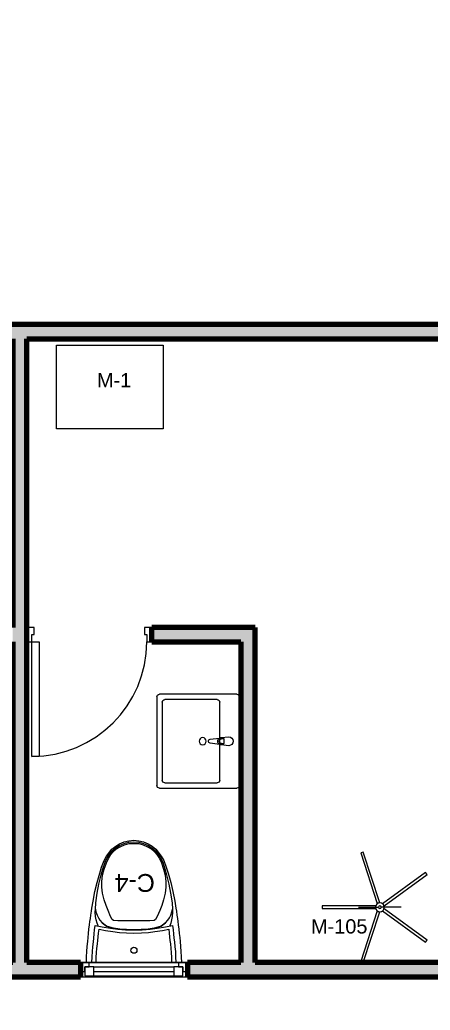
# Model space of a CAD drawing. Header units: metres. Extents: x 501.6 to 576.9, y -200.7 to -181.9.
# Drawn here: x 563.93 to 566.23, y -193.02 to -187.46 of the extents above; entities that cross this region are included whole.
import ezdxf
from ezdxf.enums import TextEntityAlignment as Align

# ---------------------------------------------------------------- set-up
doc = ezdxf.new("R2010")
doc.units = ezdxf.units.M
doc.header["$MEASUREMENT"] = 0
doc.set_wipeout_variables(frame=1)
doc.linetypes.add('Wipeout_Contour', pattern=[1, 0, -1])
for name, color, linetype in [('ARQ _ Cota - Parcial Exterior.Consultorio', 7, 'Continuous'), ('CER _ Estructura Metalica Tubo de FE LAC  21_2_X1_16_.Cerco', 7, 'Continuous'), ('EQP _ Sanitarios.Residencia', 7, 'Continuous'), ('Puertas ArchiCAD', 7, 'Continuous'), ('Structural - Bearing', 7, 'Continuous')]:
    doc.layers.add(name, color=color, linetype=linetype)
for name, color, linetype, lineweight, true_color in [('ARQ _ Cota - Parcial Exterior.Consultorio_Pluma_Nº__106', 171, 'Continuous', 15, 0xaaaaff), ('CER _ Estructura Metalica Tubo de FE LAC  21_2_X1_16_.Cerco_Pluma_Nº__75', 7, 'Continuous', 20, 0x405cbf), ('EQP _ Sanitarios.Residencia_Pluma_Nº__115', 7, 'Continuous', 13, 0xff66ff), ('EQUIPAMIENTO_Pluma_Nº__111', 7, 'Continuous', 15, 0xccccff), ('Interior - Furniture _Pluma_Nº__91', 171, 'Continuous', 13, 0xaaaaff), ('Structural - Bearing_Pluma_Nº__106', 171, 'Continuous', 15, 0xaaaaff), ('Ventanas ArchiCAD_Pluma_Nº__63', 7, 'Continuous', 20, 0xff9955)]:
    doc.layers.add(name, color=color, linetype=linetype, lineweight=lineweight, true_color=true_color)
for name, color, linetype, lineweight in [('ARQ _ Cota - Parcial Exterior.Consultorio_Pluma_Nº__15', 214, 'Continuous', 25), ('ARQ _ Cota - Parcial Exterior.Consultorio_Pluma_Nº__43', 5, 'Continuous', 0), ('Puertas ArchiCAD_Pluma_Nº__2', 8, 'Continuous', 0), ('Puertas ArchiCAD_Pluma_Nº__23', 5, 'Continuous', 9), ('Puertas ArchiCAD_Pluma_Nº__27', 7, 'Continuous', 70), ('Puertas ArchiCAD_Pluma_Nº__3', 5, 'Continuous', 15), ('Structural - Bearing_Pluma_Nº__27', 7, 'Continuous', 70)]:
    doc.layers.add(name, color=color, linetype=linetype, lineweight=lineweight)
doc.layers.add('PDF2_Text', color=7, linetype='Continuous', true_color=0xff0080)
doc.styles.add('Estilo_Generado_1', font='swissel.ttf')
doc.styles.add('Estilo_Generado_2', font='GOTHICB.TTF')
doc.styles.add('PDF Arial', font='arial.ttf')
doc.dimstyles.new('Estilo_Generado__1', dxfattribs={"dimtxt": 0.2, "dimasz": 0.076, "dimexe": 0.18, "dimexo": 0.3, "dimgap": 0.09, "dimtad": 0, "dimtih": 1, "dimtoh": 1, "dimzin": 0, "dimdsep": 46, "dimtxsty": 'Estilo_Generado_2', "dimblk": 'ARROWHEAD_2', "dimblk1": 'ARROWHEAD_2', "dimblk2": 'ARROWHEAD_2', "dimcen": 0.09, "dimclrd": 171, "dimclre": 171, "dimclrt": 214, "dimazin": 0, "dimtfac": 1, "dimtdec": 4, "dimtmove": 0, "dimatfit": 3, "dimfxl": 1, "dimtolj": 1, "dimtzin": 0, "dimarcsym": 0})

# ---------------------------------------------------------------- blocks, each defined once
blk = doc.blocks.new('INODORO DE CERAMICA O LOZA VITRIFICADA DE TANQUE BAJO')
at = {"color": 254, "linetype": 'Wipeout_Contour', "lineweight": 0, "ltscale": 36.926827}
blk.add_wipeout([(0.5334, 0.6858), (0.5325, 0.6535), (0.5309, 0.6236), (0.5285, 0.597), (0.526, 0.5687), (0.5236, 0.5464), (0.5214, 0.5226), (0.519, 0.4991), (0.5158, 0.4754), (0.5131, 0.4552), (0.511, 0.4389), (0.5084, 0.4211), (0.5052, 0.3987), (0.5026, 0.3809), (0.4961, 0.3414), (0.4861, 0.2884), (0.4735, 0.2372), (0.4583, 0.1851), (0.4479, 0.1507), (0.4339, 0.1135), (0.4205, 0.0894), (0.4035, 0.0661), (0.3897, 0.0503), (0.3688, 0.0326), (0.3472, 0.0201), (0.3215, 0.0089), (0.2951, 0.0029), (0.2667, 0), (0.2383, 0.0029), (0.2119, 0.0089), (0.1862, 0.0201), (0.1646, 0.0326), (0.1437, 0.0503), (0.1299, 0.0661), (0.1129, 0.0894), (0.0995, 0.1135), (0.0855, 0.1507), (0.0751, 0.1851), (0.0599, 0.2372), (0.0473, 0.2884), (0.0373, 0.3414), (0.0308, 0.3809), (0.0282, 0.3987), (0.025, 0.4211), (0.0224, 0.4389), (0.0203, 0.4552), (0.0176, 0.4754), (0.0144, 0.4991), (0.012, 0.5226), (0.0098, 0.5464), (0.0074, 0.5687), (0.0049, 0.597), (0.0025, 0.6236), (0.0009, 0.6535), (0, 0.6858), (0.2667, 0.6858)], dxfattribs=at).dxf.layer = 'EQP _ Sanitarios.Residencia'
at = {"layer": 'EQP _ Sanitarios.Residencia_Pluma_Nº__115', "color": 211, "linetype": 'Continuous', "lineweight": 13, "true_color": 0xff66ff}
for p, q in [((0, 0.6858), (0.2667, 0.6858)), ((0.0009, 0.6535), (0, 0.6858)), ((0.2667, 0.6858), (0.5334, 0.6858)), ((0.5334, 0.6858), (0.5325, 0.6535)), ((0.0025, 0.6236), (0.0009, 0.6535)), ((0.0049, 0.597), (0.0025, 0.6236)), ((0.5309, 0.6236), (0.5285, 0.597)), ((0.5325, 0.6535), (0.5309, 0.6236)), ((0.0074, 0.5687), (0.0049, 0.597)), ((0.0098, 0.5464), (0.0074, 0.5687)), ((0.526, 0.5687), (0.5236, 0.5464)), ((0.5285, 0.597), (0.526, 0.5687)), ((0.012, 0.5226), (0.0098, 0.5464)), ((0.0144, 0.4991), (0.012, 0.5226)), ((0.5214, 0.5226), (0.519, 0.4991)), ((0.5236, 0.5464), (0.5214, 0.5226)), ((0.0176, 0.4754), (0.0144, 0.4991)), ((0.0203, 0.4552), (0.0176, 0.4754)), ((0.0224, 0.4389), (0.0203, 0.4552)), ((0.5131, 0.4552), (0.511, 0.4389)), ((0.5158, 0.4754), (0.5131, 0.4552)), ((0.519, 0.4991), (0.5158, 0.4754)), ((0.025, 0.4211), (0.0224, 0.4389)), ((0.0282, 0.3987), (0.025, 0.4211)), ((0.0308, 0.3809), (0.0282, 0.3987)), ((0.5052, 0.3987), (0.5026, 0.3809)), ((0.5084, 0.4211), (0.5052, 0.3987)), ((0.511, 0.4389), (0.5084, 0.4211)), ((0.0373, 0.3414), (0.0308, 0.3809)), ((0.0473, 0.2884), (0.0373, 0.3414)), ((0.4961, 0.3414), (0.4861, 0.2884)), ((0.5026, 0.3809), (0.4961, 0.3414)), ((0.0599, 0.2372), (0.0473, 0.2884)), ((0.4861, 0.2884), (0.4735, 0.2372)), ((0.0751, 0.1851), (0.0599, 0.2372)), ((0.4735, 0.2372), (0.4583, 0.1851)), ((0.0855, 0.1507), (0.0751, 0.1851)), ((0.4583, 0.1851), (0.4479, 0.1507)), ((0.0995, 0.1135), (0.0855, 0.1507)), ((0.1129, 0.0894), (0.0995, 0.1135)), ((0.4339, 0.1135), (0.4205, 0.0894)), ((0.4479, 0.1507), (0.4339, 0.1135)), ((0.1299, 0.0661), (0.1129, 0.0894)), ((0.1437, 0.0503), (0.1299, 0.0661)), ((0.4035, 0.0661), (0.3897, 0.0503)), ((0.4205, 0.0894), (0.4035, 0.0661)), ((0.1646, 0.0326), (0.1437, 0.0503)), ((0.1862, 0.0201), (0.1646, 0.0326)), ((0.2119, 0.0089), (0.1862, 0.0201)), ((0.2383, 0.0029), (0.2119, 0.0089)), ((0.2667, 0), (0.2383, 0.0029)), ((0.2951, 0.0029), (0.2667, 0)), ((0.3215, 0.0089), (0.2951, 0.0029)), ((0.3472, 0.0201), (0.3215, 0.0089)), ((0.3688, 0.0326), (0.3472, 0.0201)), ((0.3897, 0.0503), (0.3688, 0.0326))]:
    blk.add_line(p, q, dxfattribs=at)
at = {"color": 254, "linetype": 'Wipeout_Contour', "lineweight": 0, "ltscale": 31.805276}
blk.add_wipeout([(0.308, 0.5015), (0.346, 0.4985), (0.3813, 0.494), (0.4201, 0.4828), (0.4438, 0.4644), (0.4572, 0.4489), (0.4658, 0.4358), (0.4732, 0.421), (0.4797, 0.4018), (0.4829, 0.3861), (0.4806, 0.3506), (0.4724, 0.2976), (0.4626, 0.2464), (0.45, 0.1943), (0.4406, 0.1599), (0.4285, 0.1227), (0.4166, 0.0985), (0.4017, 0.0753), (0.3897, 0.0613), (0.3681, 0.0418), (0.3472, 0.0292), (0.3215, 0.0181), (0.2951, 0.0106), (0.2667, 0.0092), (0.2383, 0.0106), (0.2119, 0.0181), (0.1862, 0.0292), (0.1653, 0.0418), (0.1437, 0.0613), (0.1317, 0.0753), (0.1168, 0.0985), (0.1049, 0.1227), (0.0928, 0.1599), (0.0834, 0.1943), (0.0708, 0.2464), (0.061, 0.2976), (0.0528, 0.3506), (0.0505, 0.3861), (0.0537, 0.4018), (0.0602, 0.421), (0.0676, 0.4358), (0.0762, 0.4489), (0.0896, 0.4644), (0.1133, 0.4828), (0.1521, 0.494), (0.1874, 0.4985), (0.2254, 0.5015), (0.2667, 0.5023)], dxfattribs=at).dxf.layer = 'EQP _ Sanitarios.Residencia'
at = {"layer": 'EQP _ Sanitarios.Residencia_Pluma_Nº__115', "color": 211, "linetype": 'Continuous', "lineweight": 13, "true_color": 0xff66ff}
for p, q in [((0.1874, 0.4985), (0.2254, 0.5015)), ((0.2254, 0.5015), (0.2667, 0.5023)), ((0.2667, 0.5023), (0.308, 0.5015)), ((0.308, 0.5015), (0.346, 0.4985)), ((0.0676, 0.4358), (0.0762, 0.4489)), ((0.0762, 0.4489), (0.0896, 0.4644)), ((0.0896, 0.4644), (0.1133, 0.4828)), ((0.1133, 0.4828), (0.1521, 0.494)), ((0.1521, 0.494), (0.1874, 0.4985)), ((0.346, 0.4985), (0.3813, 0.494)), ((0.3813, 0.494), (0.4201, 0.4828)), ((0.4201, 0.4828), (0.4438, 0.4644)), ((0.4438, 0.4644), (0.4572, 0.4489)), ((0.4572, 0.4489), (0.4658, 0.4358)), ((0.0505, 0.3861), (0.0537, 0.4018)), ((0.0537, 0.4018), (0.0602, 0.421)), ((0.0602, 0.421), (0.0676, 0.4358)), ((0.4658, 0.4358), (0.4732, 0.421)), ((0.4732, 0.421), (0.4797, 0.4018)), ((0.4797, 0.4018), (0.4829, 0.3861)), ((0.0528, 0.3506), (0.0505, 0.3861)), ((0.061, 0.2976), (0.0528, 0.3506)), ((0.4806, 0.3506), (0.4724, 0.2976)), ((0.4829, 0.3861), (0.4806, 0.3506)), ((0.0708, 0.2464), (0.061, 0.2976)), ((0.4724, 0.2976), (0.4626, 0.2464)), ((0.0834, 0.1943), (0.0708, 0.2464)), ((0.4626, 0.2464), (0.45, 0.1943)), ((0.0928, 0.1599), (0.0834, 0.1943)), ((0.45, 0.1943), (0.4406, 0.1599)), ((0.1049, 0.1227), (0.0928, 0.1599)), ((0.1168, 0.0985), (0.1049, 0.1227)), ((0.4285, 0.1227), (0.4166, 0.0985)), ((0.4406, 0.1599), (0.4285, 0.1227)), ((0.1317, 0.0753), (0.1168, 0.0985)), ((0.1437, 0.0613), (0.1317, 0.0753)), ((0.1653, 0.0418), (0.1437, 0.0613)), ((0.3897, 0.0613), (0.3681, 0.0418)), ((0.4017, 0.0753), (0.3897, 0.0613)), ((0.4166, 0.0985), (0.4017, 0.0753)), ((0.1862, 0.0292), (0.1653, 0.0418)), ((0.2119, 0.0181), (0.1862, 0.0292)), ((0.2383, 0.0106), (0.2119, 0.0181)), ((0.2667, 0.0092), (0.2383, 0.0106)), ((0.2951, 0.0106), (0.2667, 0.0092)), ((0.3215, 0.0181), (0.2951, 0.0106)), ((0.3472, 0.0292), (0.3215, 0.0181)), ((0.3681, 0.0418), (0.3472, 0.0292))]:
    blk.add_line(p, q, dxfattribs=at)
at = {"color": 254, "linetype": 'Wipeout_Contour', "lineweight": 0, "ltscale": 25.740021}
blk.add_wipeout([(0.357, 0.4532), (0.3805, 0.4508), (0.3885, 0.4453), (0.397, 0.4276), (0.4113, 0.3938), (0.4227, 0.3654), (0.4337, 0.3351), (0.4429, 0.2969), (0.4462, 0.2627), (0.4458, 0.232), (0.4423, 0.1966), (0.4329, 0.1625), (0.4211, 0.1261), (0.4097, 0.103), (0.3954, 0.0806), (0.3841, 0.0675), (0.3635, 0.0489), (0.3437, 0.037), (0.319, 0.0262), (0.2939, 0.0191), (0.2667, 0.0178), (0.2395, 0.0191), (0.2144, 0.0262), (0.1897, 0.037), (0.1699, 0.0489), (0.1493, 0.0675), (0.138, 0.0806), (0.1237, 0.103), (0.1123, 0.1261), (0.1005, 0.1625), (0.0911, 0.1966), (0.0876, 0.232), (0.0872, 0.2627), (0.0905, 0.2969), (0.0997, 0.3351), (0.1107, 0.3654), (0.1221, 0.3938), (0.1364, 0.4276), (0.1449, 0.4453), (0.1529, 0.4508), (0.1764, 0.4532), (0.2667, 0.4532)], dxfattribs=at).dxf.layer = 'EQP _ Sanitarios.Residencia'
at = {"layer": 'EQP _ Sanitarios.Residencia_Pluma_Nº__115', "color": 211, "linetype": 'Continuous', "lineweight": 13, "true_color": 0xff66ff}
for p, q in [((0.1364, 0.4276), (0.1449, 0.4453)), ((0.1449, 0.4453), (0.1529, 0.4508)), ((0.1529, 0.4508), (0.1764, 0.4532)), ((0.1764, 0.4532), (0.2667, 0.4532)), ((0.2667, 0.4532), (0.357, 0.4532)), ((0.357, 0.4532), (0.3805, 0.4508)), ((0.3805, 0.4508), (0.3885, 0.4453)), ((0.3885, 0.4453), (0.397, 0.4276)), ((0.1107, 0.3654), (0.1221, 0.3938)), ((0.1221, 0.3938), (0.1364, 0.4276)), ((0.397, 0.4276), (0.4113, 0.3938)), ((0.4113, 0.3938), (0.4227, 0.3654)), ((0.0905, 0.2969), (0.0997, 0.3351)), ((0.0997, 0.3351), (0.1107, 0.3654)), ((0.4227, 0.3654), (0.4337, 0.3351)), ((0.4337, 0.3351), (0.4429, 0.2969)), ((0.0872, 0.2627), (0.0905, 0.2969)), ((0.4429, 0.2969), (0.4462, 0.2627)), ((0.0876, 0.232), (0.0872, 0.2627)), ((0.0911, 0.1966), (0.0876, 0.232)), ((0.4458, 0.232), (0.4423, 0.1966)), ((0.4462, 0.2627), (0.4458, 0.232)), ((0.1005, 0.1625), (0.0911, 0.1966)), ((0.4423, 0.1966), (0.4329, 0.1625)), ((0.1123, 0.1261), (0.1005, 0.1625)), ((0.1237, 0.103), (0.1123, 0.1261)), ((0.4211, 0.1261), (0.4097, 0.103)), ((0.4329, 0.1625), (0.4211, 0.1261)), ((0.138, 0.0806), (0.1237, 0.103)), ((0.1493, 0.0675), (0.138, 0.0806)), ((0.1699, 0.0489), (0.1493, 0.0675)), ((0.3841, 0.0675), (0.3635, 0.0489)), ((0.3954, 0.0806), (0.3841, 0.0675)), ((0.4097, 0.103), (0.3954, 0.0806)), ((0.1897, 0.037), (0.1699, 0.0489)), ((0.2144, 0.0262), (0.1897, 0.037)), ((0.2395, 0.0191), (0.2144, 0.0262)), ((0.2667, 0.0178), (0.2395, 0.0191)), ((0.2939, 0.0191), (0.2667, 0.0178)), ((0.319, 0.0262), (0.2939, 0.0191)), ((0.3437, 0.037), (0.319, 0.0262)), ((0.3635, 0.0489), (0.3437, 0.037))]:
    blk.add_line(p, q, dxfattribs=at)
at = {"layer": 'EQP _ Sanitarios.Residencia_Pluma_Nº__115', "color": 211, "linetype": 'Continuous', "lineweight": 13, "true_color": 0xff66ff, "style": 'Estilo_Generado_1'}
blk.add_attdef('DUMMY_19', text='', height=0.1, dxfattribs=at).set_placement((0.2616, 0.2387), align=Align.MIDDLE_CENTER)
at = {"color": 254, "linetype": 'Wipeout_Contour', "lineweight": 0, "ltscale": 28.372607}
blk.add_wipeout([(0.05, 0.4044), (0.0518, 0.4281), (0.0552, 0.4475), (0.0603, 0.4657), (0.0694, 0.489), (0.1052, 0.4953), (0.1481, 0.5026), (0.1845, 0.5077), (0.2239, 0.5109), (0.2667, 0.5121), (0.3095, 0.5109), (0.3489, 0.5077), (0.3853, 0.5026), (0.4282, 0.4953), (0.464, 0.489), (0.4731, 0.4657), (0.4782, 0.4475), (0.4816, 0.4281), (0.4834, 0.4044), (0.4829, 0.3861), (0.4797, 0.4018), (0.4732, 0.421), (0.4658, 0.4358), (0.4572, 0.4489), (0.4438, 0.4644), (0.4201, 0.4828), (0.3813, 0.494), (0.346, 0.4985), (0.308, 0.5015), (0.2667, 0.5023), (0.2254, 0.5015), (0.1874, 0.4985), (0.1521, 0.494), (0.1133, 0.4828), (0.0896, 0.4644), (0.0762, 0.4489), (0.0676, 0.4358), (0.0602, 0.421), (0.0537, 0.4018), (0.0505, 0.3861)], dxfattribs=at).dxf.layer = 'EQP _ Sanitarios.Residencia'
at = {"layer": 'EQP _ Sanitarios.Residencia_Pluma_Nº__115', "color": 211, "linetype": 'Continuous', "lineweight": 13, "true_color": 0xff66ff}
for p, q in [((0.1052, 0.4953), (0.1481, 0.5026)), ((0.1481, 0.5026), (0.1845, 0.5077)), ((0.1845, 0.5077), (0.2239, 0.5109)), ((0.2254, 0.5015), (0.1874, 0.4985)), ((0.2239, 0.5109), (0.2667, 0.5121)), ((0.2667, 0.5023), (0.2254, 0.5015)), ((0.2667, 0.5121), (0.3095, 0.5109)), ((0.308, 0.5015), (0.2667, 0.5023)), ((0.346, 0.4985), (0.308, 0.5015)), ((0.3095, 0.5109), (0.3489, 0.5077)), ((0.3489, 0.5077), (0.3853, 0.5026)), ((0.3853, 0.5026), (0.4282, 0.4953)), ((0.0518, 0.4281), (0.0552, 0.4475)), ((0.0552, 0.4475), (0.0603, 0.4657)), ((0.0603, 0.4657), (0.0694, 0.489)), ((0.0762, 0.4489), (0.0676, 0.4358)), ((0.0694, 0.489), (0.1052, 0.4953)), ((0.0896, 0.4644), (0.0762, 0.4489)), ((0.1133, 0.4828), (0.0896, 0.4644)), ((0.1521, 0.494), (0.1133, 0.4828)), ((0.1874, 0.4985), (0.1521, 0.494)), ((0.3813, 0.494), (0.346, 0.4985)), ((0.4201, 0.4828), (0.3813, 0.494)), ((0.4438, 0.4644), (0.4201, 0.4828)), ((0.4282, 0.4953), (0.464, 0.489)), ((0.4572, 0.4489), (0.4438, 0.4644)), ((0.4658, 0.4358), (0.4572, 0.4489)), ((0.464, 0.489), (0.4731, 0.4657)), ((0.4731, 0.4657), (0.4782, 0.4475)), ((0.4782, 0.4475), (0.4816, 0.4281)), ((0.05, 0.4044), (0.0518, 0.4281)), ((0.0505, 0.3861), (0.05, 0.4044)), ((0.0537, 0.4018), (0.0505, 0.3861)), ((0.0602, 0.421), (0.0537, 0.4018)), ((0.0676, 0.4358), (0.0602, 0.421)), ((0.4732, 0.421), (0.4658, 0.4358)), ((0.4797, 0.4018), (0.4732, 0.421)), ((0.4829, 0.3861), (0.4797, 0.4018)), ((0.4816, 0.4281), (0.4834, 0.4044)), ((0.4834, 0.4044), (0.4829, 0.3861))]:
    blk.add_line(p, q, dxfattribs=at)
at = {"color": 254, "linetype": 'Wipeout_Contour', "lineweight": 0, "ltscale": 16.461337}
blk.add_wipeout([(0.5018, 0.6858), (0.5009, 0.6542), (0.4993, 0.6248), (0.4968, 0.5987), (0.4942, 0.5708), (0.4917, 0.5489), (0.4895, 0.5255), (0.487, 0.5024), (0.4837, 0.4791), (0.4444, 0.4857), (0.3972, 0.4935), (0.3571, 0.4988), (0.3138, 0.5022), (0.2667, 0.5034), (0.2196, 0.5022), (0.1763, 0.4988), (0.1362, 0.4935), (0.089, 0.4857), (0.0497, 0.4791), (0.0464, 0.5024), (0.0439, 0.5255), (0.0417, 0.5489), (0.0392, 0.5708), (0.0366, 0.5987), (0.0341, 0.6248), (0.0325, 0.6542), (0.0316, 0.6858), (0.2667, 0.6858)], dxfattribs=at).dxf.layer = 'EQP _ Sanitarios.Residencia'
at = {"layer": 'EQP _ Sanitarios.Residencia_Pluma_Nº__115', "color": 211, "linetype": 'Continuous', "lineweight": 13, "true_color": 0xff66ff}
for p, q in [((0.0316, 0.6858), (0.2667, 0.6858)), ((0.0325, 0.6542), (0.0316, 0.6858)), ((0.2667, 0.6858), (0.5018, 0.6858)), ((0.5018, 0.6858), (0.5009, 0.6542)), ((0.0341, 0.6248), (0.0325, 0.6542)), ((0.0366, 0.5987), (0.0341, 0.6248)), ((0.4993, 0.6248), (0.4968, 0.5987)), ((0.5009, 0.6542), (0.4993, 0.6248)), ((0.0392, 0.5708), (0.0366, 0.5987)), ((0.0417, 0.5489), (0.0392, 0.5708)), ((0.4942, 0.5708), (0.4917, 0.5489)), ((0.4968, 0.5987), (0.4942, 0.5708)), ((0.0439, 0.5255), (0.0417, 0.5489)), ((0.0464, 0.5024), (0.0439, 0.5255)), ((0.0497, 0.4791), (0.0464, 0.5024)), ((0.2196, 0.5022), (0.1763, 0.4988)), ((0.2667, 0.5034), (0.2196, 0.5022)), ((0.3138, 0.5022), (0.2667, 0.5034)), ((0.3571, 0.4988), (0.3138, 0.5022)), ((0.487, 0.5024), (0.4837, 0.4791)), ((0.4895, 0.5255), (0.487, 0.5024)), ((0.4917, 0.5489), (0.4895, 0.5255)), ((0.089, 0.4857), (0.0497, 0.4791)), ((0.1362, 0.4935), (0.089, 0.4857)), ((0.1763, 0.4988), (0.1362, 0.4935)), ((0.3972, 0.4935), (0.3571, 0.4988)), ((0.4444, 0.4857), (0.3972, 0.4935)), ((0.4837, 0.4791), (0.4444, 0.4857))]:
    blk.add_line(p, q, dxfattribs=at)
at = {"color": 254, "linetype": 'Wipeout_Contour', "lineweight": 0, "ltscale": 16.726648}
blk.add_wipeout([(0.4783, 0.6858), (0.4775, 0.6573), (0.476, 0.6309), (0.4738, 0.6074), (0.4714, 0.5823), (0.4692, 0.5626), (0.4672, 0.5415), (0.465, 0.5207), (0.462, 0.4998), (0.4266, 0.5057), (0.3841, 0.5127), (0.3481, 0.5175), (0.3091, 0.5206), (0.2667, 0.5217), (0.2243, 0.5206), (0.1853, 0.5175), (0.1493, 0.5127), (0.1068, 0.5057), (0.0714, 0.4998), (0.0684, 0.5207), (0.0662, 0.5415), (0.0642, 0.5626), (0.062, 0.5823), (0.0596, 0.6074), (0.0574, 0.6309), (0.0559, 0.6573), (0.0551, 0.6858), (0.2667, 0.6858)], dxfattribs=at).dxf.layer = 'EQP _ Sanitarios.Residencia'
at = {"layer": 'EQP _ Sanitarios.Residencia_Pluma_Nº__115', "color": 211, "linetype": 'Continuous', "lineweight": 13, "true_color": 0xff66ff}
for p, q in [((0.0551, 0.6858), (0.2667, 0.6858)), ((0.0559, 0.6573), (0.0551, 0.6858)), ((0.2667, 0.6858), (0.4783, 0.6858)), ((0.4783, 0.6858), (0.4775, 0.6573)), ((0.0574, 0.6309), (0.0559, 0.6573)), ((0.0596, 0.6074), (0.0574, 0.6309)), ((0.476, 0.6309), (0.4738, 0.6074)), ((0.4775, 0.6573), (0.476, 0.6309)), ((0.062, 0.5823), (0.0596, 0.6074)), ((0.0642, 0.5626), (0.062, 0.5823)), ((0.0662, 0.5415), (0.0642, 0.5626)), ((0.4692, 0.5626), (0.4672, 0.5415)), ((0.4714, 0.5823), (0.4692, 0.5626)), ((0.4738, 0.6074), (0.4714, 0.5823)), ((0.0684, 0.5207), (0.0662, 0.5415)), ((0.0714, 0.4998), (0.0684, 0.5207)), ((0.1068, 0.5057), (0.0714, 0.4998)), ((0.1493, 0.5127), (0.1068, 0.5057)), ((0.1853, 0.5175), (0.1493, 0.5127)), ((0.2243, 0.5206), (0.1853, 0.5175)), ((0.2667, 0.5217), (0.2243, 0.5206)), ((0.3091, 0.5206), (0.2667, 0.5217)), ((0.3481, 0.5175), (0.3091, 0.5206)), ((0.3841, 0.5127), (0.3481, 0.5175)), ((0.4266, 0.5057), (0.3841, 0.5127)), ((0.462, 0.4998), (0.4266, 0.5057)), ((0.465, 0.5207), (0.462, 0.4998)), ((0.4672, 0.5415), (0.465, 0.5207))]:
    blk.add_line(p, q, dxfattribs=at)
blk.add_circle((0.2667, 0.6172), 0.0171, dxfattribs=at)
blk = doc.blocks.new('Window 16')
at = {"layer": 'Ventanas ArchiCAD_Pluma_Nº__63', "color": 21, "linetype": 'Continuous', "lineweight": 20, "true_color": 0xff9955}
for p, q in [((-0.3, 0), (0.3, 0)), ((-0.25, 0), (-0.3, 0)), ((-0.3, 0), (-0.3, -0.05)), ((-0.25, -0.025), (-0.25, 0)), ((0.25, 0), (-0.25, 0)), ((0.3, 0), (0.25, 0)), ((0.25, 0), (0.25, -0.025)), ((0.3, 0), (0.3, -0.05)), ((-0.3, -0.05), (-0.275, -0.05)), ((-0.275, -0.05), (-0.275, -0.025)), ((-0.275, -0.025), (-0.25, -0.025)), ((-0.225, -0.025), (-0.275, -0.025)), ((-0.275, -0.025), (-0.275, -0.075)), ((-0.225, -0.025), (0.225, -0.025)), ((-0.225, -0.075), (-0.225, -0.025)), ((-0.225, -0.05), (0.225, -0.05)), ((0.275, -0.025), (0.225, -0.025)), ((0.225, -0.025), (0.225, -0.075)), ((0.25, -0.025), (0.275, -0.025)), ((0.275, -0.025), (0.275, -0.05)), ((0.275, -0.075), (0.275, -0.025)), ((0.275, -0.05), (0.3, -0.05)), ((-0.3, -0.08), (0.3, -0.08)), ((-0.275, -0.075), (-0.225, -0.075)), ((-0.225, -0.075), (0.225, -0.075)), ((-0.225, -0.075), (0.225, -0.075)), ((0.225, -0.075), (0.275, -0.075))]:
    blk.add_line(p, q, dxfattribs=at)
blk = doc.blocks.new('Muro_26', base_point=(565.2484, -192.8287))
at = {"layer": 'Structural - Bearing_Pluma_Nº__106', "linetype": 'Continuous', "lineweight": 0, "true_color": 0xbfbffe}
for points in [[(562.6084, -192.8287), (562.9884, -192.8287), (562.9884, -192.7987), (562.9884, -192.7487), (562.6084, -192.7487)], [(563.5884, -192.7487), (563.5884, -192.7987), (563.5884, -192.8287), (564.2684, -192.8287), (564.2684, -192.7987), (564.2684, -192.7487)], [(564.8684, -192.7487), (564.8684, -192.7987), (564.8684, -192.8287), (565.2484, -192.8287), (565.2484, -192.7487)]]:
    blk.add_hatch(color=254, dxfattribs=at).paths.add_polyline_path(points)
at = {"layer": 'Structural - Bearing_Pluma_Nº__27', "color": 7, "linetype": 'Continuous', "lineweight": 70}
for p, q in [((562.9884, -192.7487), (562.9884, -192.7987)), ((563.5884, -192.7487), (563.5884, -192.7987)), ((564.2684, -192.7487), (564.2684, -192.7987)), ((564.8684, -192.7487), (564.8684, -192.7987)), ((562.9884, -192.7987), (562.9884, -192.8287)), ((563.5884, -192.7987), (563.5884, -192.8287)), ((564.2684, -192.7987), (564.2684, -192.8287)), ((564.8684, -192.7987), (564.8684, -192.8287))]:
    blk.add_line(p, q, dxfattribs=at)
at = {"layer": 'Structural - Bearing_Pluma_Nº__27', "color": 7, "linetype": 'Continuous', "lineweight": 70, "flags": 128}
for points in [[(562.9884, -192.7487), (562.6084, -192.7487)], [(563.8884, -192.7487), (563.5884, -192.7487)], [(564.2684, -192.7487), (563.9684, -192.7487)], [(565.1684, -192.7487), (564.8684, -192.7487)], [(562.6084, -192.8287), (562.9884, -192.8287)], [(563.5884, -192.8287), (564.2684, -192.8287)], [(564.8684, -192.8287), (565.2484, -192.8287)]]:
    blk.add_lwpolyline(points, dxfattribs=at)
at = {"layer": 'Ventanas ArchiCAD_Pluma_Nº__63', "color": 21, "linetype": 'Continuous', "lineweight": 20, "true_color": 0xff9955}
for p in [(563.2884, -192.7487), (564.5684, -192.7487)]:
    blk.add_blockref('Window 16', p, dxfattribs=at)
blk = doc.blocks.new('Muro_33', base_point=(554.2284, -189.1687))
at = {"layer": 'Structural - Bearing_Pluma_Nº__106', "linetype": 'Continuous', "lineweight": 0, "true_color": 0xbfbffe}
blk.add_hatch(color=254, dxfattribs=at).paths.add_polyline_path([(559.7084, -189.2487), (568.1684, -189.2487), (568.1684, -189.1687), (559.7084, -189.1687)])
at = {"layer": 'Structural - Bearing_Pluma_Nº__27', "color": 7, "linetype": 'Continuous', "lineweight": 70, "flags": 128}
for points in [[(568.1684, -189.1687), (559.7084, -189.1687)], [(563.9684, -189.2487), (568.1684, -189.2487)]]:
    blk.add_lwpolyline(points, dxfattribs=at)
blk = doc.blocks.new('Muro_35', base_point=(563.8884, -189.1687))
at = {"layer": 'Structural - Bearing_Pluma_Nº__106', "linetype": 'Continuous', "lineweight": 0, "true_color": 0xbfbffe}
blk.add_hatch(color=254, dxfattribs=at).paths.add_polyline_path([(563.8884, -189.2487), (563.8884, -192.7487), (563.9684, -192.7487), (563.9684, -189.2487)])
at = {"layer": 'Structural - Bearing_Pluma_Nº__27', "color": 7, "linetype": 'Continuous', "lineweight": 70, "flags": 128}
for points in [[(563.8884, -189.2487), (563.8884, -190.8687)], [(563.9684, -192.7487), (563.9684, -189.2487)], [(563.8884, -190.9487), (563.8884, -192.7487)]]:
    blk.add_lwpolyline(points, dxfattribs=at)
blk = doc.blocks.new('Muro_36', base_point=(573.7084, -192.8287))
at = {"layer": 'Structural - Bearing_Pluma_Nº__106', "linetype": 'Continuous', "lineweight": 0, "true_color": 0xbfbffe}
blk.add_hatch(color=254, dxfattribs=at).paths.add_polyline_path([(565.2484, -192.7487), (565.2484, -192.8287), (567.3623, -192.8287), (567.3623, -192.7787), (567.3623, -192.7487)])
at = {"layer": 'Structural - Bearing_Pluma_Nº__27', "color": 7, "linetype": 'Continuous', "lineweight": 70, "flags": 128}
for points in [[(567.3623, -192.7487), (565.2484, -192.7487)], [(565.2484, -192.8287), (567.3623, -192.8287)]]:
    blk.add_lwpolyline(points, dxfattribs=at)
blk = doc.blocks.new('Door with Transom 16_6')
at = {"layer": 'Puertas ArchiCAD_Pluma_Nº__2', "color": 8, "linetype": 'Continuous', "lineweight": 0}
blk.add_arc((0.322, 0), 0.644, 90, 180, dxfattribs=at)
at = {"layer": 'Puertas ArchiCAD_Pluma_Nº__23', "color": 5, "linetype": 'Continuous', "lineweight": 9}
for p, q in [((-0.322, 0), (-0.35, 0)), ((-0.35, 0), (-0.35, -0.08)), ((-0.322, -0.04), (-0.322, 0)), ((0.35, 0), (0.322, 0)), ((0.322, 0), (0.322, -0.04)), ((0.35, -0.08), (0.35, 0)), ((-0.31, -0.04), (-0.322, -0.04)), ((-0.31, -0.08), (-0.31, -0.04)), ((0.322, -0.04), (0.31, -0.04)), ((0.31, -0.04), (0.31, -0.08)), ((-0.35, -0.08), (-0.31, -0.08)), ((0.31, -0.08), (0.35, -0.08))]:
    blk.add_line(p, q, dxfattribs=at)
at = {"layer": 'Puertas ArchiCAD_Pluma_Nº__27', "color": 7, "linetype": 'Continuous', "lineweight": 70}
for p, q in [((-0.35, 0), (-0.35, -0.08)), ((0.35, 0), (0.35, -0.08))]:
    blk.add_line(p, q, dxfattribs=at)
at = {"layer": 'Puertas ArchiCAD_Pluma_Nº__3', "color": 5, "linetype": 'Continuous', "lineweight": 15}
for p, q in [((0.282, 0), (0.282, 0.644)), ((0.282, 0.644), (0.322, 0.644)), ((0.322, 0.644), (0.322, 0)), ((0.322, 0), (0.282, 0))]:
    blk.add_line(p, q, dxfattribs=at)
blk = doc.blocks.new('Muro_45', base_point=(563.9684, -190.8687))
at = {"layer": 'Structural - Bearing_Pluma_Nº__106', "linetype": 'Continuous', "lineweight": 0, "true_color": 0xbfbffe}
blk.add_hatch(color=254, dxfattribs=at).paths.add_polyline_path([(564.6684, -190.8687), (564.6684, -190.9487), (565.1684, -190.9487), (565.2484, -190.8687)])
at = {"layer": 'Structural - Bearing_Pluma_Nº__27', "color": 7, "linetype": 'Continuous', "lineweight": 70}
for p, q in [((563.9684, -190.9487), (563.9684, -190.8687)), ((564.6684, -190.9487), (564.6684, -190.8687))]:
    blk.add_line(p, q, dxfattribs=at)
at = {"layer": 'Structural - Bearing_Pluma_Nº__27', "color": 7, "linetype": 'Continuous', "lineweight": 70, "flags": 128}
for points in [[(565.2484, -190.8687), (564.6684, -190.8687)], [(564.6684, -190.9487), (565.1684, -190.9487)]]:
    blk.add_lwpolyline(points, dxfattribs=at)
at = {"layer": 'Puertas ArchiCAD', "color": 21, "linetype": 'Continuous', "lineweight": 20, "true_color": 0xff9955, "rotation": 180}
blk.add_blockref('Door with Transom 16_6', (564.3184, -190.9487), dxfattribs=at)
blk = doc.blocks.new('Muro_46', base_point=(565.2484, -190.8687))
at = {"layer": 'Structural - Bearing_Pluma_Nº__106', "linetype": 'Continuous', "lineweight": 0, "true_color": 0xbfbffe}
blk.add_hatch(color=254, dxfattribs=at).paths.add_polyline_path([(565.1684, -190.9487), (565.1684, -192.7487), (565.2484, -192.7487), (565.2484, -190.8687)])
at = {"layer": 'Structural - Bearing_Pluma_Nº__27', "color": 7, "linetype": 'Continuous', "lineweight": 70, "flags": 128}
for points in [[(565.2484, -192.7487), (565.2484, -190.8687)], [(565.1684, -190.9487), (565.1684, -192.7487)]]:
    blk.add_lwpolyline(points, dxfattribs=at)
blk = doc.blocks.new('Lavabo 22')
at = {"layer": 'CER _ Estructura Metalica Tubo de FE LAC  21_2_X1_16_.Cerco_Pluma_Nº__75', "color": 165, "linetype": 'Continuous', "lineweight": 20, "true_color": 0x405cbf}
for p, q in [((-0.2485, 0), (0.2485, 0)), ((-0.0865, 0.02), (-0.1135, 0.02)), ((-0.1135, 0.02), (-0.1135, 0)), ((-0.1135, 0), (-0.0865, 0)), ((-0.0865, 0), (-0.0865, 0.02)), ((0.1135, 0.02), (0.0865, 0.02)), ((0.0865, 0.02), (0.0865, 0)), ((0.0865, 0), (0.1135, 0)), ((0.1135, 0), (0.1135, 0.02)), ((-0.2635, -0.4485), (-0.2635, -0.015)), ((0.2635, -0.015), (0.2635, -0.4485)), ((-0.2185, -0.11), (0.2185, -0.11)), ((-0.025, -0.06), (-0.021, -0.102)), ((-0.0136, -0.0998), (-0.0136, -0.0849)), ((-0.0136, -0.0849), (0.0136, -0.0849)), ((0.0136, -0.0849), (0.0136, -0.0998)), ((0.021, -0.102), (0.025, -0.06)), ((-0.2335, -0.4185), (-0.2335, -0.125)), ((-0.0177, -0.1115), (-0.0111, -0.1644)), ((0.0111, -0.1644), (0.0177, -0.1115)), ((0.2335, -0.125), (0.2335, -0.4185)), ((0.2185, -0.4335), (-0.2185, -0.4335)), ((0.2485, -0.4635), (-0.2485, -0.4635))]:
    blk.add_line(p, q, dxfattribs=at)
blk.add_circle((0, -0.2064), 0.02, dxfattribs=at)
for centre, radius, start, end in [((-0.2485, -0.015), 0.015, 90, 180), ((0, -0.06), 0.025, 0, 180), ((0.2485, -0.015), 0.015, 0, 90), ((-0.2185, -0.125), 0.015, 90, 180), ((0, -0.1001), 0.0211, 185.1696, 212.771), ((0, -0.0998), 0.0136, 180, 0), ((0, -0.1001), 0.0211, 327.229, 354.8304), ((0.2185, -0.125), 0.015, 0, 90), ((0, -0.1001), 0.0211, 212.771, 327.229), ((0, -0.163), 0.0112, 187.1389, 352.8611), ((-0.2185, -0.4185), 0.015, 180, 270), ((0.2185, -0.4185), 0.015, 270, 0), ((-0.2485, -0.4485), 0.015, 180, 270), ((0.2485, -0.4485), 0.015, 270, 0)]:
    blk.add_arc(centre, radius, start, end, dxfattribs=at)
blk = doc.blocks.new('Soporte Transfusiones 22')
at = {"layer": 'Interior - Furniture _Pluma_Nº__91', "color": 161, "linetype": 'Continuous', "lineweight": 13, "true_color": 0xaaaaff}
for p, q in [((0.0927, 0.3095), (0.0002, 0.025)), ((0.0145, 0.0204), (0.1069, 0.3049)), ((0.1069, 0.3049), (0.0927, 0.3095)), ((-0.2569, 0.1959), (-0.2657, 0.1838)), ((-0.2657, 0.1838), (-0.0237, 0.008)), ((-0.0149, 0.0201), (-0.2569, 0.1959)), ((-0.12, 0), (-0.0075, 0)), ((0.12, 0), (0.0075, 0)), ((0.323, 0.0075), (0.0238, 0.0075)), ((0.323, -0.0075), (0.323, 0.0075)), ((-0.0237, -0.008), (-0.2657, -0.1838)), ((-0.2569, -0.1959), (-0.0149, -0.0201)), ((0.0002, -0.025), (0.0927, -0.3095)), ((0.1069, -0.3049), (0.0145, -0.0204)), ((0.0238, -0.0075), (0.323, -0.0075)), ((-0.2657, -0.1838), (-0.2569, -0.1959)), ((0.0927, -0.3095), (0.1069, -0.3049))]:
    blk.add_line(p, q, dxfattribs=at)
for radius, start, end in [(0.025, 0, 180), (0.025, 180, 0), (0.025, 126.5424, 161.4576), (0.0075, 0, 180), (0.0075, 180, 0), (0.025, 54.5424, 89.4576), (0.025, 342.5424, 17.4576), (0.025, 198.5424, 233.4576), (0.025, 270.5424, 305.4576)]:
    blk.add_arc((0, 0), radius, start, end, dxfattribs=at)
blk = doc.blocks.new('Bedside Cabinet 16')
at = {"layer": 'EQUIPAMIENTO_Pluma_Nº__111', "color": 254, "linetype": 'Continuous', "lineweight": 15, "true_color": 0xccccff}
for p, q in [((0.6, 0.47), (0, 0.47)), ((0, 0.47), (0, 0)), ((0.6, 0), (0.6, 0.47)), ((0, 0), (0.6, 0))]:
    blk.add_line(p, q, dxfattribs=at)
blk = doc.blocks.new('*D89')
at = {"layer": 'ARQ _ Cota - Parcial Exterior.Consultorio_Pluma_Nº__106', "color": 161, "linetype": 'Continuous', "lineweight": 15, "true_color": 0xaaaaff, "transparency": 16777216}
for p, q in [((540.9515, -182.8087), (540.9515, -182.7598)), ((541.2515, -182.8087), (540.8765, -182.8087)), ((540.9515, -191.6088), (540.9515, -182.8087)), ((540.9515, -200.6487), (540.9515, -191.8486)), ((541.2515, -200.6487), (540.8765, -200.6487)), ((540.9515, -200.6976), (540.9515, -200.6487))]:
    blk.add_line(p, q, dxfattribs=at)
at = {"layer": 'ARQ _ Cota - Parcial Exterior.Consultorio_Pluma_Nº__43', "color": 5, "linetype": 'Continuous', "lineweight": 0, "transparency": 16777216}
for p, q in [((541.0015, -182.8376), (540.9015, -182.7799)), ((540.9015, -200.6199), (541.0015, -200.6776))]:
    blk.add_line(p, q, dxfattribs=at)
at = {"layer": 'ARQ _ Cota - Parcial Exterior.Consultorio_Pluma_Nº__15', "color": 214, "lineweight": 25, "transparency": 16777216, "insert": (540.5958, -191.8287), "char_height": 0.2, "attachment_point": 7, "style": 'Estilo_Generado_2'}
blk.add_mtext('\\A1;17.84', dxfattribs=at)
blk = doc.blocks.new('ARROWHEAD_2')
at = {"color": 0, "linetype": 'Continuous', "lineweight": 0}
for p, q in [((0, 0), (-1, 0)), ((-0.378, -0.655), (0.378, 0.655))]:
    blk.add_line(p, q, dxfattribs=at)
blk = doc.blocks.new('*D90')
at = {"layer": 'ARQ _ Cota - Parcial Exterior.Consultorio_Pluma_Nº__106', "color": 161, "linetype": 'Continuous', "lineweight": 15, "true_color": 0xaaaaff, "transparency": 16777216}
for p, q in [((576.5409, -182.8087), (576.5409, -182.7598)), ((576.6159, -182.8087), (576.2409, -182.8087)), ((576.5409, -191.6088), (576.5409, -182.8087)), ((576.5409, -200.6487), (576.5409, -191.8486)), ((576.6159, -200.6487), (576.2409, -200.6487)), ((576.5409, -200.6976), (576.5409, -200.6487))]:
    blk.add_line(p, q, dxfattribs=at)
at = {"layer": 'ARQ _ Cota - Parcial Exterior.Consultorio_Pluma_Nº__43', "color": 5, "linetype": 'Continuous', "lineweight": 0, "transparency": 16777216}
for p, q in [((576.5909, -182.8376), (576.4909, -182.7799)), ((576.4909, -200.6199), (576.5909, -200.6776))]:
    blk.add_line(p, q, dxfattribs=at)
at = {"layer": 'ARQ _ Cota - Parcial Exterior.Consultorio_Pluma_Nº__15', "color": 214, "lineweight": 25, "transparency": 16777216, "insert": (576.1851, -191.8287), "char_height": 0.2, "attachment_point": 7, "style": 'Estilo_Generado_2'}
blk.add_mtext('\\A1;17.84', dxfattribs=at)
blk = doc.blocks.new('*D92')
at = {"layer": 'ARQ _ Cota - Parcial Exterior.Consultorio_Pluma_Nº__106', "color": 161, "linetype": 'Continuous', "lineweight": 15, "true_color": 0xaaaaff, "transparency": 16777216}
for p, q in [((554.9484, -194.7287), (554.9484, -194.3537)), ((574.4084, -194.7287), (574.4084, -194.3537)), ((554.9484, -194.6537), (564.3027, -194.6537)), ((565.0541, -194.6537), (574.4084, -194.6537))]:
    blk.add_line(p, q, dxfattribs=at)
at = {"layer": 'ARQ _ Cota - Parcial Exterior.Consultorio_Pluma_Nº__43', "color": 5, "linetype": 'Continuous', "lineweight": 0, "transparency": 16777216}
for p, q in [((554.9773, -194.6037), (554.9195, -194.7037)), ((574.4373, -194.6037), (574.3795, -194.7037))]:
    blk.add_line(p, q, dxfattribs=at)
at = {"layer": 'ARQ _ Cota - Parcial Exterior.Consultorio_Pluma_Nº__15', "color": 214, "lineweight": 25, "transparency": 16777216, "insert": (564.3226, -194.7537), "char_height": 0.2, "attachment_point": 7, "style": 'Estilo_Generado_2'}
blk.add_mtext('\\A1;19.46', dxfattribs=at)

msp = doc.modelspace()

# ---------------------------------------------------------------- block references
at = {"layer": 'CER _ Estructura Metalica Tubo de FE LAC  21_2_X1_16_.Cerco', "color": 8, "linetype": 'Continuous', "lineweight": 0, "xscale": -1, "rotation": 270}
msp.add_blockref('Lavabo 22', (565.1605, -191.5073), dxfattribs=at)
at = {"layer": 'EQP _ Sanitarios.Residencia_Pluma_Nº__115', "color": 211, "linetype": 'Continuous', "lineweight": 13, "true_color": 0xff66ff}
ref = msp.add_blockref('INODORO DE CERAMICA O LOZA VITRIFICADA DE TANQUE BAJO', (564.8351, -192.0629), dxfattribs=dict(at, rotation=180))
ref.add_attrib('DUMMY_19', 'C-4', dxfattribs={"color": 211, "linetype": 'Continuous', "lineweight": 13, "true_color": 0xff66ff, "height": 0.1, "rotation": 180, "style": 'Estilo_Generado_1'}).set_placement((564.5735, -192.3026), align=Align.MIDDLE_CENTER)
at = {"layer": 'EQUIPAMIENTO_Pluma_Nº__111', "color": 254, "linetype": 'Continuous', "lineweight": 15, "true_color": 0xccccff, "xscale": -1}
msp.add_blockref('Bedside Cabinet 16', (564.7334, -189.754), dxfattribs=at)
at = {"layer": 'Interior - Furniture _Pluma_Nº__91', "color": 161, "linetype": 'Continuous', "lineweight": 13, "true_color": 0xaaaaff, "rotation": 180}
msp.add_blockref('Soporte Transfusiones 22', (565.9483, -192.4392), dxfattribs=at)
at = {"layer": 'Structural - Bearing', "color": 7, "lineweight": 70}
for name, p in [('Muro_33', (554.2284, -189.1687)), ('Muro_35', (563.8884, -189.1687)), ('Muro_45', (563.9684, -190.8687)), ('Muro_46', (565.2484, -190.8687)), ('Muro_36', (573.7084, -192.8287))]:
    msp.add_blockref(name, p, dxfattribs=at)

# ---------------------------------------------------------------- texts
at = {"layer": 'PDF2_Text', "color": 3, "lineweight": 0, "char_height": 0.08, "attachment_point": 7, "style": 'PDF Arial'}
for s, insert in [('M-1', (564.361, -189.5213)), ('M-105', (565.5619, -192.5875))]:
    msp.add_mtext(s, dxfattribs=dict(at, insert=insert))

# ---------------------------------------------------------------- next in the draw order: block references
at = {"layer": 'Structural - Bearing', "color": 7, "lineweight": 70}
msp.add_blockref('Muro_26', (565.2484, -192.8287), dxfattribs=at)

# ---------------------------------------------------------------- next in the draw order: dimensions: what is measured, and where the dimension line sits
at = {"layer": 'ARQ _ Cota - Parcial Exterior.Consultorio', "color": 161, "linetype": 'Continuous', "lineweight": 15, "true_color": 0xaaaaff}
for base, picture, middle in [((540.9515, -182.8087), '*D89', (540.9318, -191.7287)), ((576.5409, -182.8087), '*D90', (576.5211, -191.7287))]:
    dim = msp.add_linear_dim(base=base, p1=(554.9484, -200.6487), p2=(576.3584, -182.8087), angle=90, dimstyle='Estilo_Generado__1', dxfattribs=at)
    dim.commit()
    dim.dimension.update_dxf_attribs({"geometry": picture, "text_midpoint": middle, "dimtype": 160})
dim = msp.add_linear_dim(base=(574.4084, -194.6537), p1=(554.9484, -193.5287), p2=(574.4084, -187.7687), dimstyle='Estilo_Generado__1', dxfattribs=at)
dim.commit()
dim.dimension.update_dxf_attribs({"geometry": '*D92', "text_midpoint": (564.6586, -194.6537), "dimtype": 160})

doc.saveas('drawing.dxf')
